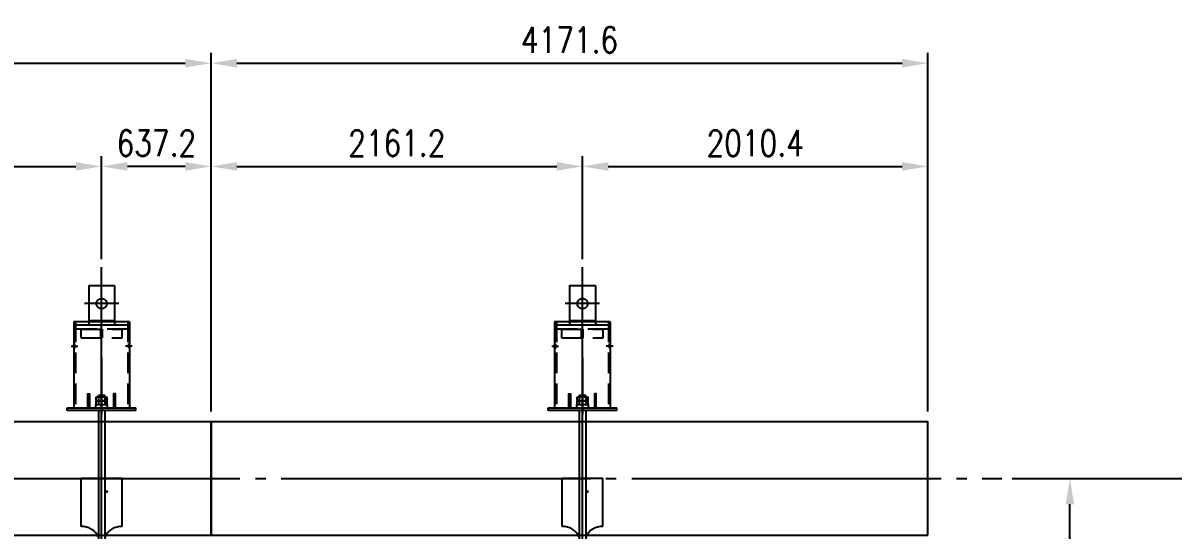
# Model space of a CAD drawing. Header units: millimetres. Extents: x 0 to 91981, y -132907 to 77676.
# Drawn here: x 12104 to 18796, y 59188 to 62140 of the extents above; entities that cross this region are included whole.
import ezdxf

# ---------------------------------------------------------------- set-up
doc = ezdxf.new("R2010")
doc.units = ezdxf.units.MM
doc.header["$LTSCALE"] = 60
for name, pattern in [('CENTER', [7, 4, -1, 1, -1]), ('JNK-CENTER', [34, 30, -1.5, 1, -1.5]), ('JNK-HIDDEN', [3, 2, -1]), ('PHA', [30, 20, -2, 2, -2, 2, -2])]:
    doc.linetypes.add(name, pattern=pattern)
for name, color, linetype in [('CEN-R', 1, 'JNK-CENTER'), ('CENTER-R', 1, 'CENTER'), ('CON-G', 3, 'Continuous'), ('CON-W', 7, 'Continuous'), ('Dim-W', 7, 'Continuous'), ('HID-Y', 2, 'JNK-HIDDEN'), ('MIS-B', 5, 'Continuous'), ('PAN-W', 6, 'PHA')]:
    doc.layers.add(name, color=color, linetype=linetype)
doc.layers.add('CONT-G', color=3, linetype='Continuous', lineweight=25)
doc.styles.add('SIMPLEX', font='simplex.shx', dxfattribs={"width": 0.8})
doc.dimstyles.new('DIM60', dxfattribs={"dimscale": 60, "dimtxt": 2.5, "dimasz": 2.5, "dimexe": 1, "dimexo": 1, "dimgap": 1, "dimtad": 1, "dimdsep": 46, "dimtxsty": 'SIMPLEX', "dimcen": 0, "dimclrd": 256, "dimclre": 256, "dimclrt": 2, "dimadec": 1, "dimazin": 2, "dimtfac": 1, "dimtix": 1, "dimtmove": 2, "dimatfit": 2, "dimfxl": 1, "dimarcsym": 1})

# ---------------------------------------------------------------- blocks, each defined once
blk = doc.blocks.new('*D1003')
at = {"layer": 'DEFPOINTS', "color": 0, "transparency": 16777216}
for p in [(12561.1, 61306.7), (9637.9, 60706.7), (12561.1, 60706.7)]:
    blk.add_point(p, dxfattribs=at)
at = {"layer": 'Dim-W', "linetype": 'ByBlock', "lineweight": -2, "transparency": 16777216}
for p, q in [((9637.9, 60766.7), (9637.9, 61366.7)), ((9787.9, 61306.7), (12411.1, 61306.7)), ((12561.1, 60766.7), (12561.1, 61366.7))]:
    blk.add_line(p, q, dxfattribs=at)
at = {"layer": 'Dim-W', "transparency": 16777216}
for points in [[(9787.9, 61331.7), (9787.9, 61281.7), (9637.9, 61306.7)], [(12411.1, 61331.7), (12411.1, 61281.7), (12561.1, 61306.7)]]:
    blk.add_solid(points, dxfattribs=at)
at = {"layer": 'Dim-W', "color": 2, "transparency": 16777216, "insert": (11099.5, 61441.7), "char_height": 150, "attachment_point": 5, "style": 'SIMPLEX'}
blk.add_mtext('2923.2', dxfattribs=at)
blk = doc.blocks.new('*D1004')
at = {"layer": 'DEFPOINTS', "color": 0, "transparency": 16777216}
for p in [(15359.5, 61306.7), (15359.5, 60706.7), (13198.3, 59822.9)]:
    blk.add_point(p, dxfattribs=at)
at = {"layer": 'Dim-W', "linetype": 'ByBlock', "lineweight": -2, "transparency": 16777216}
for p, q in [((13198.3, 59882.9), (13198.3, 61366.7)), ((13348.3, 61306.7), (15209.5, 61306.7)), ((15359.5, 60766.7), (15359.5, 61366.7))]:
    blk.add_line(p, q, dxfattribs=at)
at = {"layer": 'Dim-W', "transparency": 16777216}
for points in [[(13348.3, 61331.7), (13348.3, 61281.7), (13198.3, 61306.7)], [(15209.5, 61331.7), (15209.5, 61281.7), (15359.5, 61306.7)]]:
    blk.add_solid(points, dxfattribs=at)
at = {"layer": 'Dim-W', "color": 2, "transparency": 16777216, "insert": (14278.9, 61441.7), "char_height": 150, "attachment_point": 5, "style": 'SIMPLEX'}
blk.add_mtext('2161.2', dxfattribs=at)
blk = doc.blocks.new('*D1008')
at = {"layer": 'DEFPOINTS', "color": 0, "transparency": 16777216}
for p in [(12561.1, 61306.7), (12561.1, 60706.7), (13198.3, 59822.9)]:
    blk.add_point(p, dxfattribs=at)
at = {"layer": 'Dim-W', "linetype": 'ByBlock', "lineweight": -2, "transparency": 16777216}
for p, q in [((12561.1, 60766.7), (12561.1, 61366.7)), ((13048.3, 61306.7), (12711.1, 61306.7)), ((13198.3, 59882.9), (13198.3, 61366.7))]:
    blk.add_line(p, q, dxfattribs=at)
at = {"layer": 'Dim-W', "transparency": 16777216}
for points in [[(12711.1, 61331.7), (12711.1, 61281.7), (12561.1, 61306.7)], [(13048.3, 61331.7), (13048.3, 61281.7), (13198.3, 61306.7)]]:
    blk.add_solid(points, dxfattribs=at)
at = {"layer": 'Dim-W', "color": 2, "transparency": 16777216, "insert": (12879.7, 61441.7), "char_height": 150, "attachment_point": 5, "style": 'SIMPLEX'}
blk.add_mtext('637.2', dxfattribs=at)
blk = doc.blocks.new('*D1009')
at = {"layer": 'DEFPOINTS', "color": 0, "transparency": 16777216}
for p in [(17369.9, 61306.7), (15359.5, 60706.7), (17369.9, 59822.9)]:
    blk.add_point(p, dxfattribs=at)
at = {"layer": 'Dim-W', "linetype": 'ByBlock', "lineweight": -2, "transparency": 16777216}
for p, q in [((15359.5, 60766.7), (15359.5, 61366.7)), ((15509.5, 61306.7), (17219.9, 61306.7)), ((17369.9, 59882.9), (17369.9, 61366.7))]:
    blk.add_line(p, q, dxfattribs=at)
at = {"layer": 'Dim-W', "transparency": 16777216}
for points in [[(15509.5, 61331.7), (15509.5, 61281.7), (15359.5, 61306.7)], [(17219.9, 61331.7), (17219.9, 61281.7), (17369.9, 61306.7)]]:
    blk.add_solid(points, dxfattribs=at)
at = {"layer": 'Dim-W', "color": 2, "transparency": 16777216, "insert": (16364.7, 61441.7), "char_height": 150, "attachment_point": 5, "style": 'SIMPLEX'}
blk.add_mtext('2010.4', dxfattribs=at)
blk = doc.blocks.new('*D1011')
at = {"layer": 'DEFPOINTS', "color": 0, "transparency": 16777216}
for p in [(13198.3, 61906.7), (9000.7, 59822.9), (13198.3, 59822.9)]:
    blk.add_point(p, dxfattribs=at)
at = {"layer": 'Dim-W', "linetype": 'ByBlock', "lineweight": -2, "transparency": 16777216}
for p, q in [((9000.7, 59882.9), (9000.7, 61966.7)), ((13198.3, 59882.9), (13198.3, 61966.7)), ((9150.7, 61906.7), (13048.3, 61906.7))]:
    blk.add_line(p, q, dxfattribs=at)
at = {"layer": 'Dim-W', "transparency": 16777216}
for points in [[(9150.7, 61931.7), (9150.7, 61881.7), (9000.7, 61906.7)], [(13048.3, 61931.7), (13048.3, 61881.7), (13198.3, 61906.7)]]:
    blk.add_solid(points, dxfattribs=at)
at = {"layer": 'Dim-W', "color": 2, "transparency": 16777216, "insert": (11099.5, 62041.7), "char_height": 150, "attachment_point": 5, "style": 'SIMPLEX'}
blk.add_mtext('4197.6', dxfattribs=at)
blk = doc.blocks.new('*D1012')
at = {"layer": 'DEFPOINTS', "color": 0, "transparency": 16777216}
for p in [(17369.9, 61906.7), (13198.3, 59822.9), (17369.9, 59822.9)]:
    blk.add_point(p, dxfattribs=at)
at = {"layer": 'Dim-W', "linetype": 'ByBlock', "lineweight": -2, "transparency": 16777216}
for p, q in [((13198.3, 59882.9), (13198.3, 61966.7)), ((17369.9, 59882.9), (17369.9, 61966.7)), ((13348.3, 61906.7), (17219.9, 61906.7))]:
    blk.add_line(p, q, dxfattribs=at)
at = {"layer": 'Dim-W', "transparency": 16777216}
for points in [[(13348.3, 61931.7), (13348.3, 61881.7), (13198.3, 61906.7)], [(17219.9, 61931.7), (17219.9, 61881.7), (17369.9, 61906.7)]]:
    blk.add_solid(points, dxfattribs=at)
at = {"layer": 'Dim-W', "color": 2, "transparency": 16777216, "insert": (15284.1, 62041.7), "char_height": 150, "attachment_point": 5, "style": 'SIMPLEX'}
blk.add_mtext('4171.6', dxfattribs=at)
blk = doc.blocks.new('*D1018')
at = {"layer": 'DEFPOINTS', "color": 0, "transparency": 16777216}
for p in [(17800.1, 59492.7), (18196.3, 59492.7), (17069.9, -132907.1)]:
    blk.add_point(p, dxfattribs=at)
at = {"layer": 'Dim-W', "linetype": 'ByBlock', "lineweight": -2, "transparency": 16777216}
for p, q in [((17860.1, 59492.7), (18256.3, 59492.7)), ((18196.3, -132757.1), (18196.3, 59342.7)), ((17129.9, -132907.1), (18256.3, -132907.1))]:
    blk.add_line(p, q, dxfattribs=at)
at = {"layer": 'Dim-W', "transparency": 16777216}
for points in [[(18171.3, 59342.7), (18221.3, 59342.7), (18196.3, 59492.7)], [(18171.3, -132757.1), (18221.3, -132757.1), (18196.3, -132907.1)]]:
    blk.add_solid(points, dxfattribs=at)
at = {"layer": 'Dim-W', "color": 2, "transparency": 16777216, "insert": (18061.3, -36707.2), "char_height": 150, "attachment_point": 5, "rotation": 90, "style": 'SIMPLEX'}
blk.add_mtext('192399.74', dxfattribs=at)
blk = doc.blocks.new('U-BEND NUTS')
at = {"layer": 'CENTER-R'}
blk.add_line((0, 232), (0, 0), dxfattribs=at)
at = {"layer": 'CON-W', "color": 3}
for p, q in [((57, 212), (-57, 212)), ((-57, 192), (-57, 212)), ((57, 192), (57, 212)), ((75, 192), (-75, 192)), ((75, 120), (-75, 120)), ((75, 120), (-75, 120)), ((75, 48), (-75, 48)), ((-57, 185), (-57, 127)), ((-57, 113), (-57, 55)), ((57, 185), (57, 127)), ((57, 113), (57, 55))]:
    blk.add_line(p, q, dxfattribs=at)
blk.add_lwpolyline([(105, 0), (105, 48), (-105, 48), (-105, 0)], close=True, dxfattribs=at)
for points in [[(-93, 185, -0.372659), (-57, 185, -0.117627), (57, 185, -0.372659), (93, 185), (93, 127, -0.372659), (57, 127, -0.117627), (-57, 127, -0.372659), (-93, 127)], [(-93, 113, -0.372659), (-57, 113, -0.117627), (57, 113, -0.372659), (93, 113), (93, 55, -0.372659), (57, 55, -0.117627), (-57, 55, -0.372659), (-93, 55)]]:
    blk.add_lwpolyline(points, format="xyb", close=True, dxfattribs=at)

msp = doc.modelspace()

# ---------------------------------------------------------------- linework, layer by layer
at = {"layer": 'CEN-R'}
for p, q in [((12561.14309, 59104.37602), (12561.14308, 60721.37479)), ((15359.54282, 59104.37602), (15359.54281, 60721.37479)), ((12661.14308, 60509.22512), (12461.14308, 60509.22512)), ((15459.54281, 60509.22512), (15259.54281, 60509.22512)), ((12383.01352, 60262.70852, 684.91181), (12422.43706, 60262.70852, 684.91181)), ((12739.27265, 60262.70852, 684.91181), (12699.84911, 60262.70852, 684.91181)), ((15181.41325, 60262.70852, 684.91181), (15220.83679, 60262.70852, 684.91181)), ((15537.67238, 60262.70852, 684.91181), (15498.24884, 60262.70852, 684.91181)), ((12561.14309, 60193.68692), (12561.14309, 59865.01649)), ((15359.54282, 60193.68692), (15359.54282, 59865.01649)), ((5446.24309, 59492.65158), (17800.14221, 59492.65157)), ((12596.14309, 59416.93952), (12586.14309, 59416.93952)), ((15394.54282, 59416.93952), (15384.54282, 59416.93952))]:
    msp.add_line(p, q, dxfattribs=at)
at = {"layer": 'CEN-R', "ltscale": 60}
for p, q in [((12561.14309, 59132.33157), (12561.14309, 60706.67045)), ((15359.54282, 59132.33157), (15359.54282, 60706.67045)), ((12591.14309, 59421.93952), (12591.14309, 59411.93952)), ((15389.54282, 59421.93952), (15389.54282, 59411.93952))]:
    msp.add_line(p, q, dxfattribs=at)
at = {"layer": 'CON-G'}
for p, q in [((12361.14309, 59904.22512), (12761.14309, 59904.22512)), ((12361.14309, 59888.22512), (12361.14309, 59904.22512)), ((12761.14309, 59888.22512), (12761.14309, 59904.22512)), ((15159.54282, 59904.22512), (15559.54282, 59904.22512)), ((15159.54282, 59888.22512), (15159.54282, 59904.22512)), ((15559.54281, 59888.22512), (15559.54281, 59904.22512)), ((12761.14309, 59888.22512), (12361.14309, 59888.22512)), ((15559.54282, 59888.22512), (15159.54282, 59888.22512))]:
    msp.add_line(p, q, dxfattribs=at)
for points in [[(12481.14308, 59904.3875), (12481.14308, 59984.3875), (12491.14308, 59984.3875), (12491.14308, 59904.3875)], [(12641.14308, 59904.22512), (12641.14308, 59984.22512), (12631.14308, 59984.22512), (12631.14308, 59904.22512)], [(15279.54282, 59904.38752), (15279.54282, 59984.38752), (15289.54282, 59984.38752), (15289.54282, 59904.38752)], [(15439.54282, 59904.22514), (15439.54282, 59984.22514), (15429.54282, 59984.22514), (15429.54282, 59904.22514)]]:
    msp.add_lwpolyline(points, dxfattribs=at)
at = {"layer": 'CON-W'}
msp.add_line((18256.3315, 59492.65157), (21304.73776, 59492.65157), dxfattribs=at)
at = {"layer": 'CONT-G'}
for p, q in [((12399.19308, 60404.22512), (12399.19309, 59904.22512)), ((12723.09309, 60404.22512), (12399.19309, 60404.22512)), ((12723.09308, 60404.22512), (12723.09309, 59904.22512)), ((15197.59281, 60404.22512), (15197.59282, 59904.22512)), ((15521.49282, 60404.22512), (15197.59282, 60404.22512)), ((15521.49281, 60404.22512), (15521.49282, 59904.22512)), ((12542.14309, 59888.22512), (12542.14309, 59133.93494)), ((12580.14309, 59888.22512), (12580.14309, 59133.93157)), ((15340.54282, 59888.22512), (15340.54282, 59133.93494)), ((15378.54282, 59888.22512), (15378.54282, 59133.93157)), ((12442.14309, 59213.07252), (12442.14309, 59492.65157)), ((12680.14309, 59492.65157), (12442.14309, 59492.65157)), ((12680.14309, 59213.07252), (12680.14309, 59492.65157)), ((15240.54282, 59213.07252), (15240.54282, 59492.65157)), ((15478.54282, 59492.65157), (15240.54282, 59492.65157)), ((15478.54282, 59213.07252), (15478.54282, 59492.65157))]:
    msp.add_line(p, q, dxfattribs=at)
for points in [[(13198.34309, 59162.45157), (13198.34309, 59822.85157), (9000.74309, 59822.85157), (9000.74309, 59162.45157)], [(17369.94309, 59162.45157), (17369.94309, 59822.85157), (13198.34309, 59822.85157), (13198.34309, 59162.45157)]]:
    msp.add_lwpolyline(points, close=True, dxfattribs=at)
for centre in [(12591.14309, 59416.93952), (15389.54282, 59416.93952)]:
    msp.add_circle(centre, 3, dxfattribs=at)
for centre, start, end in [((12449.31859, 59113.33029), 23.329154968, 94.114795581), ((12672.96759, 59113.33029), 85.885204439, 156.67084505), ((15247.71832, 59113.33029), 23.329154968, 94.114795581), ((15471.36732, 59113.33029), 85.885204439, 156.67084505)]:
    msp.add_arc(centre, 100, start, end, dxfattribs=at)
at = {"layer": 'HID-Y', "color": 2}
for p, q in [((12409.50308, 60404.22512), (12409.50309, 59904.22512)), ((12712.78308, 60384.22512), (12409.50308, 60384.22512)), ((12712.78308, 60404.22512), (12712.78309, 59904.22512)), ((15207.90281, 60404.22512), (15207.90282, 59904.22512)), ((15511.18281, 60384.22512), (15207.90281, 60384.22512)), ((15511.18281, 60404.22512), (15511.18282, 59904.22512)), ((12712.78308, 60360.22512), (12409.50308, 60360.22512)), ((12441.14309, 60360.22512), (12681.14309, 60360.22512)), ((12441.14309, 60310.22512), (12441.14309, 60360.22512)), ((12441.14309, 60310.22512), (12681.14309, 60310.22512)), ((12556.14309, 60310.22512), (12556.14309, 60360.22512)), ((12566.14309, 60310.22512), (12566.14309, 60360.22512)), ((12681.14309, 60310.22512), (12681.14309, 60360.22512)), ((15511.18281, 60360.22512), (15207.90281, 60360.22512)), ((15239.54282, 60360.22512), (15479.54282, 60360.22512)), ((15239.54282, 60310.22512), (15239.54282, 60360.22512)), ((15239.54282, 60310.22512), (15479.54282, 60310.22512)), ((15354.54282, 60310.22512), (15354.54282, 60360.22512)), ((15364.54282, 60310.22512), (15364.54282, 60360.22512)), ((15479.54282, 60310.22512), (15479.54282, 60360.22512))]:
    msp.add_line(p, q, dxfattribs=at)
at = {"layer": 'HID-Y'}
for p, q in [((12399.19308, 60270.70852, 684.91181), (12409.51408, 60270.70852, 684.91181)), ((12399.19308, 60254.70852, 684.91181), (12409.51408, 60254.70852, 684.91181)), ((12723.09308, 60270.70852, 684.91181), (12712.77208, 60270.70852, 684.91181)), ((12723.09308, 60254.70852, 684.91181), (12712.77208, 60254.70852, 684.91181)), ((15197.59281, 60270.70852, 684.91181), (15207.91381, 60270.70852, 684.91181)), ((15197.59281, 60254.70852, 684.91181), (15207.91381, 60254.70852, 684.91181)), ((15521.49281, 60270.70852, 684.91181), (15511.17181, 60270.70852, 684.91181)), ((15521.49281, 60254.70852, 684.91181), (15511.17181, 60254.70852, 684.91181))]:
    msp.add_line(p, q, dxfattribs=at)
at = {"layer": 'MIS-B'}
for p, q in [((12399.19308, 60254.70852), (12399.19308, 60270.70852)), ((12723.09308, 60254.70852), (12723.09308, 60270.70852)), ((15197.59281, 60254.70852), (15197.59281, 60270.70852)), ((15521.49281, 60254.70852), (15521.49281, 60270.70852))]:
    msp.add_line(p, q, dxfattribs=at)
at = {"layer": 'PAN-W'}
for p, q in [((12486.14308, 60614.22512), (12636.14308, 60614.22512)), ((12486.14308, 60614.22512), (12486.14308, 60384.22512)), ((12636.14308, 60614.22513), (12636.14308, 60384.22512)), ((15284.54281, 60614.22512), (15434.54281, 60614.22512)), ((15284.54281, 60614.22512), (15284.54281, 60384.22512)), ((15434.54281, 60614.22513), (15434.54281, 60384.22512)), ((12636.14308, 60408.22512), (12486.14308, 60408.22512)), ((12636.14308, 60384.22512), (12486.14308, 60384.22512)), ((15434.54281, 60408.22512), (15284.54281, 60408.22512)), ((15434.54281, 60384.22512), (15284.54281, 60384.22512))]:
    msp.add_line(p, q, dxfattribs=at)
for centre in [(12561.14308, 60509.22512), (15359.54281, 60509.22512)]:
    msp.add_circle(centre, 30, dxfattribs=at)

# ---------------------------------------------------------------- block references
at = {"xscale": 0.3333333333333333, "yscale": 0.3333333333333333, "zscale": 0.3333333333333333}
for p in [(12561.14309, 59904.22512), (15359.54282, 59904.22512)]:
    msp.add_blockref('U-BEND NUTS', p, dxfattribs=at)

# ---------------------------------------------------------------- dimensions: what is measured, and where the dimension line sits
at = {"layer": 'Dim-W'}
for base, p1, p2, picture, middle in [((13198.34309, 61906.67045), (9000.74309, 59822.85157), (13198.34309, 59822.85157), '*D1011', (11099.54309, 62041.67045)), ((17369.94309, 61906.67045), (13198.34309, 59822.85157), (17369.94309, 59822.85157), '*D1012', (15284.14309, 62041.67045)), ((12561.14309, 61306.67045), (13198.34309, 59822.85157), (12561.14309, 60706.67045), '*D1008', (12879.74309, 61441.67045)), ((17369.94309, 61306.67045), (15359.54282, 60706.67045), (17369.94309, 59822.85157), '*D1009', (16364.74295, 61441.67045))]:
    dim = msp.add_linear_dim(base=base, p1=p1, p2=p2, dimstyle='DIM60', dxfattribs=at)
    dim.commit()
    dim.dimension.update_dxf_attribs({"geometry": picture, "text_midpoint": middle})
for base, p1, p2, override, picture, middle in [((12561.14309, 61306.67045), (9637.94309, 60706.67045), (12561.14309, 60706.67045), {"dimdec": 1}, '*D1003', (11099.54309, 61441.67045)), ((15359.54282, 61306.67045), (13198.34309, 59822.85157), (15359.54282, 60706.67045), {"dimdec": 1, "dimtmove": 0}, '*D1004', (14278.94295, 61441.67045))]:
    dim = msp.add_linear_dim(base=base, p1=p1, p2=p2, dimstyle='DIM60', override=override, dxfattribs=at)
    dim.commit()
    dim.dimension.update_dxf_attribs({"geometry": picture, "text_midpoint": middle})
dim = msp.add_linear_dim(base=(18196.3315, 59492.65157), p1=(17069.94307, -132907.0922), p2=(17800.14221, 59492.65157), angle=90, dimstyle='DIM60', dxfattribs=at)
dim.commit()
dim.dimension.update_dxf_attribs({"geometry": '*D1018', "text_midpoint": (18061.3315, -36707.22031)})

doc.saveas('drawing.dxf')
